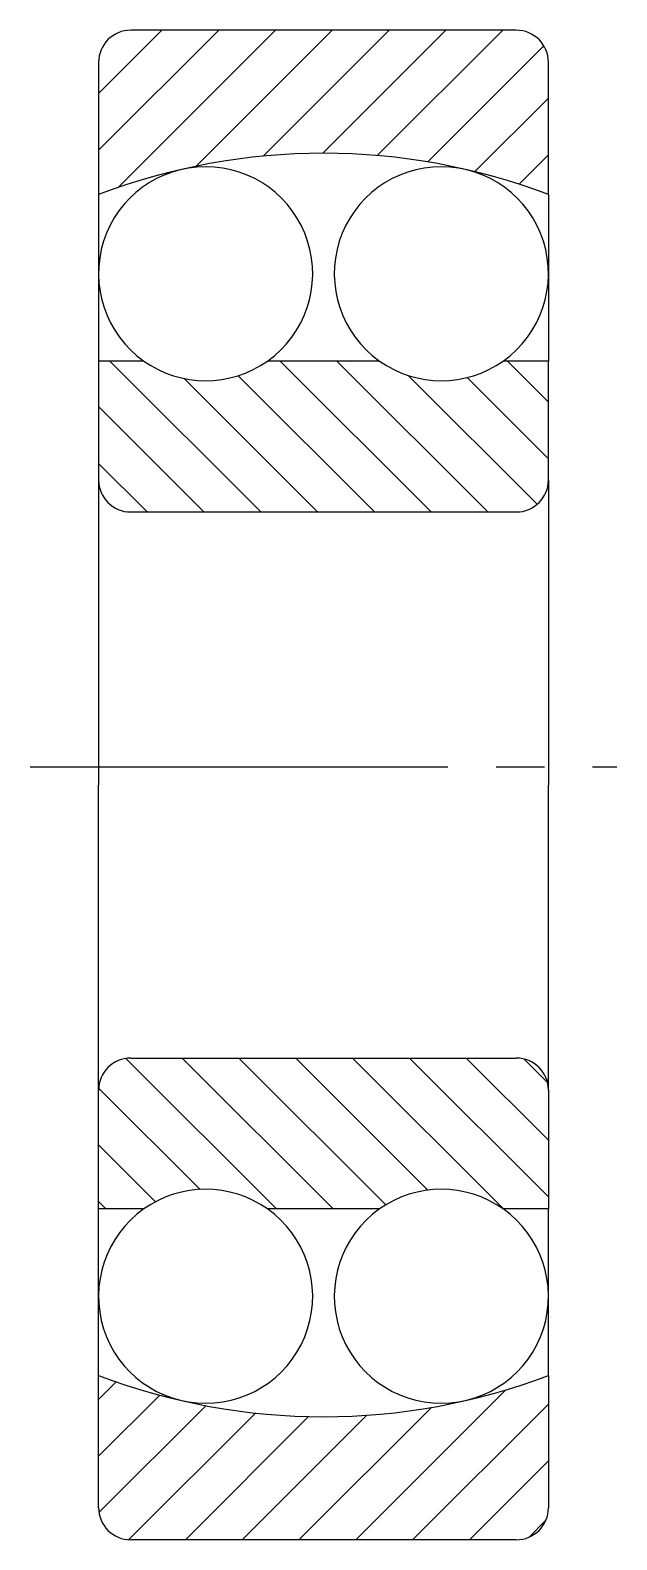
# Model space of a CAD drawing. Extents: x 5 to 109, y 157 to 223.
# Drawn here: x 91.14 to 109.39, y 175.51 to 222.51 of the extents above; entities outside this region: 2.
import ezdxf

# ---------------------------------------------------------------- set-up
doc = ezdxf.new("R2010")
doc.units = 0
doc.header["$MEASUREMENT"] = 0
doc.linetypes.add('CENTER', pattern=[17.5, 13, -1.5, 1.5, -1.5])
doc.layers.get('0').update_dxf_attribs({"linetype": 'CONTINUOUS'})
doc.layers.add('CENTER', color=1, linetype='CENTER')
doc.styles.get("Standard").update_dxf_attribs({"font": 'txt.shx', "bigfont": '@extfont2.shx'})

# ---------------------------------------------------------------- blocks, each defined once
blk = doc.blocks.new('*X2')
at = {"color": 0, "linetype": 'Continuous'}
for p, q in [((93.263, 218.774), (97.002, 222.513)), ((93.263, 220.542), (95.234, 222.513)), ((93.869, 217.613), (98.77, 222.513)), ((96.302, 218.278), (100.537, 222.513)), ((98.383, 218.591), (102.305, 222.513)), ((100.241, 218.681), (104.073, 222.513)), ((101.937, 218.61), (105.841, 222.513)), ((103.507, 218.412), (107.121, 222.026)), ((104.972, 218.109), (107.263, 220.4)), ((106.347, 217.716), (107.263, 218.632)), ((93.263, 179.883), (93.813, 180.433)), ((93.263, 178.115), (95.165, 180.018)), ((101.267, 175.513), (105.935, 180.181)), ((93.275, 176.36), (96.604, 179.689)), ((99.499, 175.513), (103.62, 179.634)), ((103.035, 175.513), (107.263, 179.741)), ((94.198, 175.515), (98.143, 179.46)), ((95.964, 175.513), (99.801, 179.351)), ((97.732, 175.513), (101.61, 179.392)), ((104.803, 175.513), (107.263, 177.973)), ((106.647, 175.59), (107.186, 176.129))]:
    blk.add_line(p, q, dxfattribs=at)
blk = doc.blocks.new('*X3')
at = {"color": 0, "linetype": 'Continuous'}
for p, q in [((98.31, 207.513), (93.61, 212.213)), ((103.614, 207.513), (98.914, 212.213)), ((105.381, 207.513), (100.681, 212.213)), ((107.263, 210.935), (105.985, 212.213)), ((100.078, 207.513), (95.924, 211.668)), ((101.846, 207.513), (97.603, 211.756)), ((106.911, 207.752), (102.9, 211.763)), ((107.263, 209.168), (104.733, 211.698)), ((96.543, 207.513), (93.263, 210.793)), ((94.775, 207.513), (93.263, 209.026)), ((98.797, 185.813), (94.109, 190.501)), ((100.565, 185.813), (95.865, 190.513)), ((102.202, 185.944), (97.633, 190.513)), ((103.513, 186.401), (99.4, 190.513)), ((105.868, 185.813), (101.168, 190.513)), ((107.263, 186.187), (102.936, 190.513)), ((107.263, 187.954), (104.704, 190.513)), ((107.234, 189.751), (106.5, 190.485)), ((96.42, 186.423), (93.265, 189.578)), ((95.035, 186.04), (93.263, 187.812)), ((93.494, 185.813), (93.263, 186.045))]:
    blk.add_line(p, q, dxfattribs=at)

msp = doc.modelspace()

# ---------------------------------------------------------------- linework, layer by layer
at = {"linetype": 'Continuous'}
for p, q in [((106.263, 222.513), (94.263, 222.513)), ((93.263, 221.513), (93.263, 217.393)), ((107.263, 217.393), (107.263, 221.513)), ((93.263, 217.393), (93.263, 212.213)), ((107.263, 217.393), (107.263, 212.213)), ((93.263, 212.213), (93.263, 208.513)), ((94.668, 212.213), (93.263, 212.213)), ((102.003, 212.213), (98.522, 212.213)), ((107.263, 212.213), (105.858, 212.213)), ((107.263, 208.513), (107.263, 212.213)), ((93.263, 208.513), (93.263, 199.013)), ((107.263, 208.513), (107.263, 199.013)), ((94.263, 207.513), (106.263, 207.513)), ((93.263, 189.513), (93.263, 199.013)), ((107.263, 189.513), (107.263, 199.013)), ((94.263, 190.513), (106.263, 190.513)), ((93.263, 185.813), (93.263, 189.513)), ((107.263, 189.513), (107.263, 185.813)), ((94.668, 185.813), (93.263, 185.813)), ((93.263, 180.633), (93.263, 185.813)), ((102.003, 185.813), (98.522, 185.813)), ((107.263, 185.813), (105.858, 185.813)), ((107.263, 180.633), (107.263, 185.813)), ((93.263, 176.513), (93.263, 180.633)), ((107.263, 180.633), (107.263, 176.513)), ((106.263, 175.513), (94.263, 175.513))]:
    msp.add_line(p, q, dxfattribs=at)
for centre, radius, start, end in [((94.263, 221.513), 1, 90, 180), ((106.263, 221.513), 1, 0, 90), ((100.263, 199.013), 19.668, 69.1507, 110.8493), ((96.595, 214.932), 3.332, 305.3345, 234.6655), ((103.93, 214.932), 3.332, 305.3345, 234.6655), ((96.595, 214.932), 3.332, 234.6655, 305.3345), ((103.93, 214.932), 3.332, 234.6655, 305.3345), ((94.263, 208.513), 1, 180, 270), ((106.263, 208.513), 1, 270, 0), ((94.263, 189.513), 1, 90, 180), ((106.263, 189.513), 1, 0, 90), ((96.595, 183.095), 3.332, 54.6655, 125.3345), ((103.93, 183.095), 3.332, 54.6655, 125.3345), ((96.595, 183.095), 3.332, 125.3345, 54.6655), ((103.93, 183.095), 3.332, 125.3345, 54.6655), ((100.263, 199.013), 19.668, 249.1507, 290.8493), ((94.263, 176.513), 1, 180, 270), ((106.263, 176.513), 1, 270, 0)]:
    msp.add_arc(centre, radius, start, end, dxfattribs=at)
at = {"layer": 'CENTER'}
msp.add_line((91.136, 199.575), (109.389, 199.575), dxfattribs=at)

# ---------------------------------------------------------------- block references
at = {"color": 3, "linetype": 'Continuous'}
for name in ['*X2', '*X3']:
    msp.add_blockref(name, (0, 0), dxfattribs=at)

# ---------------------------------------------------------------- texts
at = {"color": 7, "linetype": 'Continuous'}
for p in [(4.068, 163.804), (4.068, 156.905)]:
    msp.add_text('B1303', height=3.2, dxfattribs=at).set_placement(p)

doc.saveas('drawing.dxf')
